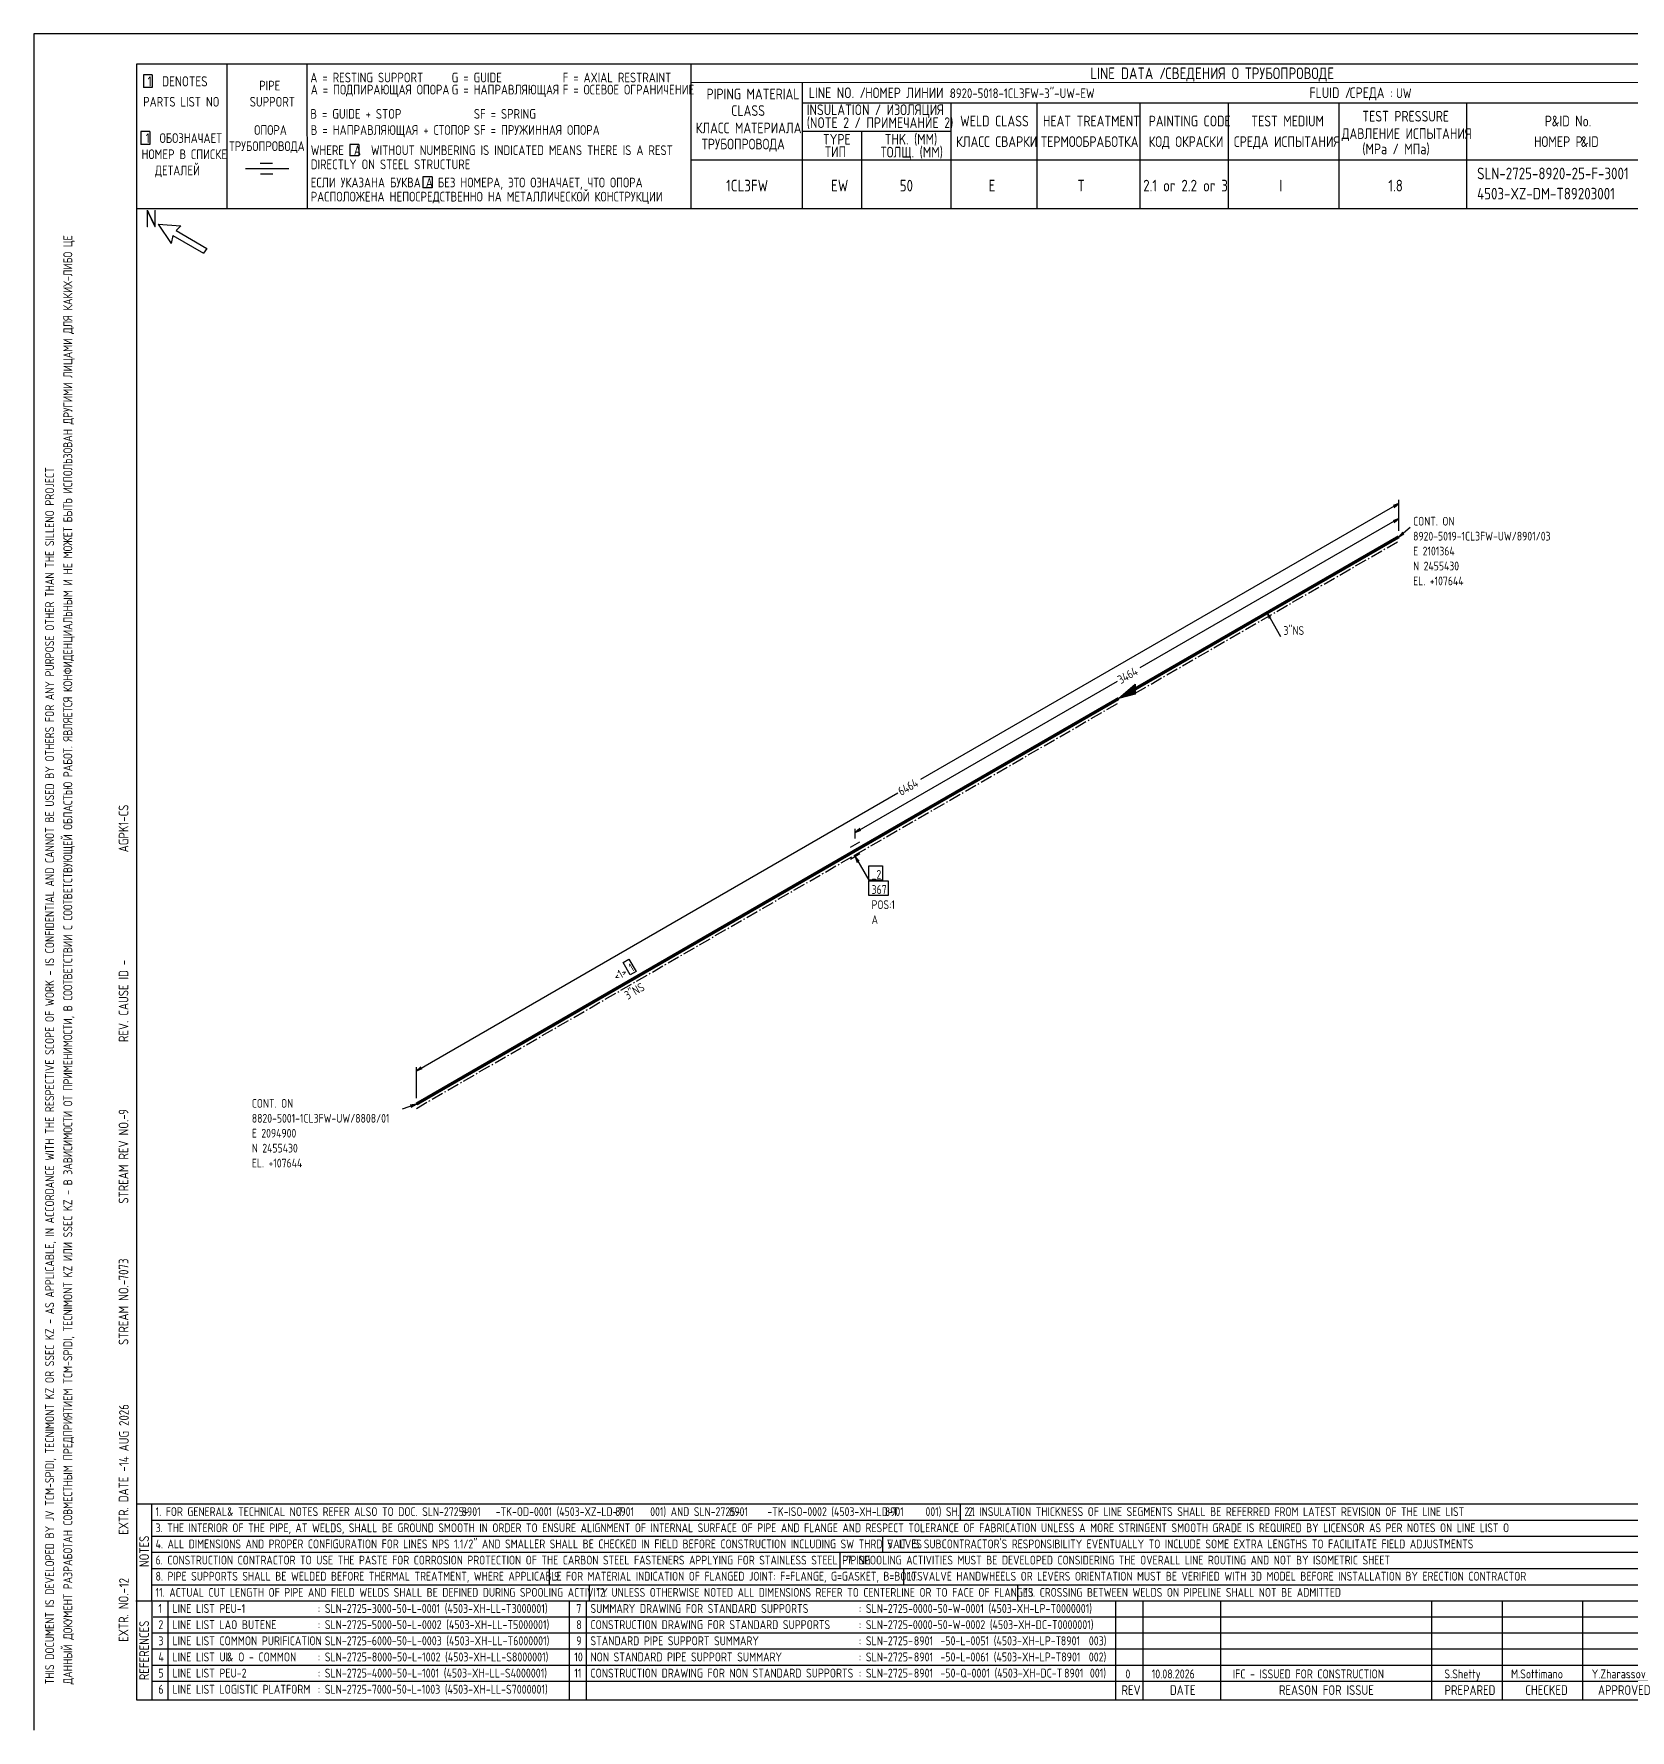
# Model space of a CAD drawing. Extents: x -1005 to 594, y -998 to 420.
# Drawn here: x 0 to 395.3, y 0 to 420 of the extents above; entities that cross this region are included whole.
import ezdxf

# ---------------------------------------------------------------- set-up
doc = ezdxf.new("R2010")
doc.units = 0
doc.linetypes.add('GT111', pattern=[4.5, 3, -0.6, 0.3, -0.6])
doc.styles.add('TTFN17', font='GOST type A')

msp = doc.modelspace()

# ---------------------------------------------------------------- linework, layer by layer
at = {"layer": 'GT_1', "flags": 128}
for points in [[(0, 420), (0, 0)], [(594, 420), (0, 420)], [(589.1, 412.5), (25.4, 412.5)], [(25.4, 412.5), (25.4, 7.5)], [(47.8, 412.5), (47.8, 376.7)], [(67.6, 412.5), (67.7, 376.7)], [(162.7, 412.5), (162.7, 376.7)], [(29.3, 409.9), (27.1, 409.9)], [(27.1, 409.9), (27.1, 406.7)], [(29.3, 409.9), (29.3, 406.7)], [(589.1, 408), (162.7, 407.9)], [(190.3, 407.8), (190.3, 376.7)], [(29.3, 406.7), (27.1, 406.7)], [(190.3, 402.9), (402.7, 402.9)], [(227.1, 402.9), (227.1, 376.7)], [(248.4, 402.9), (248.4, 376.8)], [(273.9, 402.9), (273.9, 376.7)], [(295.8, 402.9), (295.8, 376.7)], [(323.2, 402.9), (323.2, 376.7)], [(354.8, 402.9), (354.8, 376.8)], [(28.7, 395.8), (26.5, 395.8)], [(26.5, 395.8), (26.5, 392.6)], [(28.7, 395.8), (28.7, 392.6)], [(227.1, 395.8), (190.3, 395.8)], [(205, 395.8), (205, 376.7)], [(28.7, 392.6), (26.5, 392.6)], [(80.5, 392.6), (78.2, 392.6)], [(78.2, 392.6), (78.2, 389.8)], [(80.5, 392.6), (80.5, 389.8)], [(63.1, 386.6), (52.4, 386.6)], [(59.1, 387.9), (56, 387.9)], [(80.5, 389.8), (78.2, 389.8)], [(230.2, 388.7), (162.7, 388.7)], [(402.7, 388.7), (226.9, 388.7)], [(59.2, 385.3), (56.1, 385.3)], [(98.6, 384.6), (96.3, 384.6)], [(96.3, 384.6), (96.3, 381.9)], [(98.6, 384.6), (98.6, 381.9)], [(98.6, 381.9), (96.3, 381.9)], [(402.7, 376.7), (25.4, 376.7)], [(30.8, 372.9), (34, 368.1)], [(30.8, 372.9), (36.4, 372.5)], [(34.4, 370.1), (34, 368.1)], [(34.4, 370.1), (42, 365.7)], [(36.4, 372.5), (35.2, 371.3)], [(35.2, 371.3), (42.8, 366.9)], [(42.8, 366.9), (42, 365.7)], [(338.02, 303.73), (219.6, 235.4)], [(336.9, 302.75), (338.02, 303.73), (336.6, 303.2)], [(338.02, 296.98), (338.02, 304.62)], [(338.02, 299.98), (273.9, 263)], [(336.9, 299), (338.02, 299.98), (336.6, 299.45)], [(338.02, 296.98), (338.02, 300.88)], [(338.02, 295.48), (340.88, 297.88)], [(339, 296.6), (338.02, 295.48), (339.3, 296.23)], [(306.38, 275.52), (305.4, 276.65), (305.93, 275.23)], [(305.4, 276.65), (308.77, 270.8)], [(203.4, 222.28), (268.35, 259.77)], [(272.77, 257.82), (272.77, 256.48), (268.65, 255.43), (272.77, 259.02), (272.77, 256.62), (269.02, 255.65), (272.77, 258.95), (272.77, 256.85), (269.48, 255.88), (272.77, 258.73), (272.77, 257), (269.85, 256.18), (272.77, 258.57), (272.77, 257.15), (270.23, 256.32), (272.77, 258.43), (272.77, 257.3), (270.68, 256.62), (272.77, 258.27), (272.77, 257.52), (270.98, 256.77), (272.77, 258.05), (272.77, 257.68), (271.43, 257.07), (272.77, 257.9), (272.77, 257.82), (268.65, 255.43)], [(94.72, 163.25), (213.97, 232.1)], [(204.53, 223.25), (203.4, 222.28), (204.82, 222.8)], [(203.4, 220.78), (203.4, 223.18)], [(202.2, 218.6), (204.53, 219.95)], [(204.53, 216.95), (202.2, 215.6)], [(204.38, 215.15), (203.4, 216.28), (203.93, 214.85)], [(203.4, 216.28), (206.78, 210.43)], [(206.78, 214.03), (210.15, 214.03), (210.15, 210.43), (206.78, 210.43), (206.78, 214.03)], [(206.78, 210.28), (211.57, 210.28), (211.57, 206.68), (206.78, 206.68), (206.78, 210.28)], [(145.95, 190.03), (147.38, 190.93), (149.18, 187.85), (147.68, 187.03), (145.95, 190.03)], [(95.85, 164.22), (94.72, 163.25), (96.15, 163.78)], [(94.72, 156.5), (94.72, 164.15)], [(94.72, 155), (91.2, 153.72)], [(93.45, 154.25), (94.72, 155), (93.22, 154.78)], [(25.3, 56), (402.7, 56)], [(29.1, 56), (29.2, 7.5)], [(229.4, 56), (229.4, 52)], [(29.1, 52), (402.7, 52)], [(29.1, 48), (402.7, 48)], [(210.2, 48), (210.2, 44)], [(402.7, 44), (29.1, 44)], [(199.6, 44), (199.6, 40)], [(29.2, 40), (402.7, 40)], [(127.6, 40), (127.6, 36)], [(215.4, 40), (215.4, 36)], [(29.1, 36), (402.7, 36)], [(137.5, 36), (137.5, 32)], [(243.6, 36), (243.6, 32)], [(25.2, 32), (402.7, 32)], [(33.2, 32), (33.2, 7.6)], [(132.6, 32), (132.6, 7.6)], [(136.8, 32), (136.8, 7.6)], [(267.9, 32), (267.9, 7.5)], [(274.6, 32), (274.6, 7.5)], [(293.9, 32), (293.9, 7.5)], [(346.1, 32), (346.1, 7.5)], [(363.6, 32), (363.6, 7.5)], [(383.5, 32), (383.5, 7.5)], [(402.7, 28), (29.5, 28)], [(402.7, 24), (29.1, 24)], [(402.7, 20), (29.1, 20)], [(402.7, 16), (29.1, 16)], [(402.7, 12), (29.2, 12)], [(25.4, 7.5), (589.1, 7.5)], [(0, 0), (0, 0)]]:
    msp.add_lwpolyline(points, dxfattribs=at)
at = {"layer": 'GT_1', "const_width": 0.8, "flags": 128}
for points in [[(338.02, 295.48), (272.77, 257.82)], [(268.65, 255.43), (203.4, 217.78)], [(203.4, 217.78), (94.72, 155)]]:
    msp.add_lwpolyline(points, dxfattribs=at)
at = {"layer": 'GT_1', "linetype": 'GT111', "flags": 128}
for points in [[(272.77, 256.77), (338.02, 294.43)], [(203.4, 216.72), (268.65, 254.38)], [(94.72, 153.95), (203.4, 216.72)]]:
    msp.add_lwpolyline(points, dxfattribs=at)

# ---------------------------------------------------------------- texts
at = {"layer": 'GT_1', "style": 'TTFN17'}
for s, height, p in [('LINE DATA /', 2.8875, (261.63, 408.8)), ('СВЕДЕНИЯ О ТРУБОПРОВОДЕ', 2.8875, (280.23, 408.8)), (' 1  DENOTES', 2.5025, (26.88, 407)), (' PIPE', 2.406, (54.56, 406)), ('A = RESTING SUPPORT', 2.4062, (68.46, 408)), ('A = ПОДПИРАЮЩАЯ ОПОРА', 2.4062, (68.56, 405)), ('G = GUIDE', 2.406, (103.46, 408)), ('G = НАПРАВЛЯЮЩАЯ', 2.4062, (103.46, 405)), ('F = AXIAL RESTRAINT', 2.4062, (130.96, 408)), ('F = ОСЕВОЕ ОГРАНИЧЕНИЕ', 2.4062, (130.96, 405)), ('PARTS LIST NO', 2.4062, (27.06, 402)), ('SUPPORT', 2.406, (53.46, 402)), ('PIPING MATERIAL', 2.6469, (166.6, 403.8)), ('LINE NO. /', 2.647, (191.9, 404.1)), ('НОМЕР ЛИНИИ :', 2.5987, (205.89, 404.1)), ('8920-5018-1CL3FW-3"-UW-EW', 2.4062, (226.86, 404.1)), ('FLUID /', 2.647, (315.9, 404.1)), ('СРЕДА :', 2.647, (325.9, 404.1)), ('UW', 2.406, (337.36, 404.1)), ('B = GUIDE + STOP', 2.4062, (68.46, 399)), ('SF = SPRING', 2.4062, (108.96, 399)), ('CLASS', 2.647, (172.7, 399.7)), ('(NOTE 2 / ПРИМЕЧАНИЕ 2)', 2.6469, (191.4, 396.7)), ('INSULATION / ИЗОЛЯЦИЯ', 2.6469, (191.4, 399.9)), ('WELD CLASS', 2.647, (229.4, 397.1)), ('HEAT TREATMENT', 2.6469, (249.9, 397.1)), ('PAINTING CODE', 2.6469, (276.1, 397.1)), ('TEST MEDIUM', 2.6469, (301.5, 397.1)), ('TEST PRESSURE', 2.6469, (329, 398.3)), ('P', 2.65, (374.2, 397.1)), ('&ID No.', 2.647, (375.91, 397.1)), (' 1  ОБОЗНАЧАЕТ', 2.4062, (26.46, 393)), ('ОПОРА', 2.406, (54.56, 395)), ('B = НАПРАВЛЯЮЩАЯ + СТОПОР', 2.4062, (68.56, 395)), ('SF = ПРУЖИННАЯ ОПОРА', 2.4062, (108.96, 395)), ('КЛАСС МАТЕРИАЛА', 2.6469, (163.9, 395.4)), ('TYPE', 2.647, (195.4, 392.6)), ('THK. (MM)', 2.647, (210.7, 392.6)), ('ДАВЛЕНИЕ ИСПЫТАНИЯ', 2.6469, (323.9, 394)), ('НОМЕР В СПИСКЕ', 2.4062, (26.66, 389)), ('ТРУБОПРОВОДА', 2.4062, (48.36, 391)), ('WHERE  A  WITHOUT NUMBERING IS INDICATED MEANS THERE IS A REST', 2.4062, (68.56, 390)), ('ТРУБОПРОВОДА', 2.6469, (165.4, 391.4)), ('ТИП', 2.647, (195.9, 389.5)), ('ТОЛЩ. (ММ)', 2.647, (209.7, 389.4)), ('КЛАСС СВАРКИ', 2.6469, (228.4, 392)), ('ТЕРМООБРАБОТКА', 2.6469, (249.4, 392)), ('КОД ОКРАСКИ', 2.6469, (276.1, 392)), ('СРЕДА ИСПЫТАНИЯ', 2.6469, (297.2, 392)), ('(MPa / МПа)', 2.6469, (329, 390.2)), ('НОМЕР P', 2.647, (371.5, 392)), ('&ID', 2.647, (383.1, 392)), ('ДЕТАЛЕЙ', 2.406, (29.96, 385)), ('DIRECTLY ON STEEL STRUCTURE', 2.4062, (68.56, 386.5)), ('SLN-2725-8920-25-F-3001', 2.8875, (357.43, 384)), ('ЕСЛИ УКАЗАНА БУКВА A БЕЗ НОМЕРА, ЭТО ОЗНАЧАЕТ, ЧТО ОПОРА', 2.4062, (68.56, 382)), ('1CL3FW', 2.888, (171.43, 381)), ('EW', 2.888, (197.43, 381)), ('50', 2.888, (214.43, 381)), ('E', 2.89, (236.43, 381)), ('T', 2.89, (258.43, 381)), ('2.1 or 2.2 or 3', 2.8875, (274.73, 381)), ('I', 2.89, (308.43, 381)), ('1.8', 2.888, (335.43, 381)), ('РАСПОЛОЖЕНА НЕПОСРЕДСТВЕННО НА МЕТАЛЛИЧЕСКОЙ КОНСТРУКЦИИ', 2.4062, (68.56, 378.5)), ('4503-XZ-DM-T89203001', 2.8875, (357.43, 379)), ('N', 4.33, (27.55, 372.1)), ('CONT. ON', 2.166, (341.57, 298.25)), ('8920-5019-1CL3FW-UW/8901/03', 2.1656, (341.57, 294.55)), ('E 2101364', 2.166, (341.57, 290.86)), ('N 2455430', 2.166, (341.57, 287.16)), ('EL. +107644', 2.1656, (341.57, 283.46)), ('3"NS', 2.166, (309.48, 271.18)), ('_2', 2.166, (207.47, 210.8)), ('367', 2.166, (207.47, 207.05)), ('A', 2.17, (207.47, 199.6)), ('POS:1', 2.166, (207.47, 203.3)), ('CONT. ON', 2.166, (53.96, 154.1)), ('8820-5001-1CL3FW-UW/8808/01', 2.1656, (53.96, 150.4)), ('E 2094900', 2.166, (53.96, 146.71)), ('N 2455430', 2.166, (53.96, 143.01)), ('EL. +107644', 2.1656, (53.96, 139.31)), ('1. FOR GENERAL', 2.1849, (30.13, 53)), ('& TECHNICAL NOTES REFER ALSO TO DOC. SLN-2725-      -TK-OD-0001 (4503-XZ-LD-T      001) AND SLN-2725-      -TK-ISO-0002 (4503-XH-LD-T      001) SH. 2.1', 2.18487, (47.87, 53)), ('8901', 2.185, (105.93, 53)), ('8901', 2.185, (143.93, 53)), ('8901', 2.185, (172.13, 53)), ('8901', 2.185, (210.73, 53)), ('2. INSULATION THICKNESS OF LINE SEGMENTS SHALL BE REFERRED FROM LATEST REVISION OF THE LINE LIST', 2.1849, (231.33, 53)), ('3. THE INTERIOR OF THE PIPE, AT WELDS, SHALL BE GROUND SMOOTH IN ORDER TO ENSURE ALIGNMENT OF INTERNAL SURFACE OF PIPE AND FLANGE AND RESPECT TOLERANCE OF FABRICATION UNLESS A MORE STRINGENT SMOOTH GRADE IS REQUIRED BY LICENSOR AS PER NOTES ON LINE LIST O', 2.18487, (30.13, 49)), ('4. ALL DIMENSIONS AND PROPER CONFIGURATION FOR LINES NPS 1.1/2" AND SMALLER SHALL BE CHECKED IN FIELD BEFORE CONSTRUCTION INCLUDING SW THRD VALVES', 2.18487, (30.13, 45)), ("5. IT IS SUBCONTRACTOR'S RESPONSIBILITY EVENTUALLY TO INCLUDE SOME EXTRA LENGTHS TO FACILITATE FIELD ADJUSTMENTS", 2.18487, (211.33, 45)), ('6. CONSTRUCTION CONTRACTOR TO USE THE PASTE FOR CORROSION PROTECTION OF THE CARBON STEEL FASTENERS APPLYING FOR STAINLESS STEEL PIPING', 2.18487, (30.13, 41)), ('7. SPOOLING ACTIVITIES MUST BE DEVELOPED CONSIDERING THE OVERALL LINE ROUTING AND NOT BY ISOMETRIC SHEET', 2.18487, (201.33, 41)), ('8. PIPE SUPPORTS SHALL BE WELDED BEFORE THERMAL TREATMENT, WHERE APPLICABLE', 2.1849, (30.13, 37)), ('9. FOR MATERIAL INDICATION OF FLANGED JOINT: F=FLANGE, G=GASKET, B=BOLTS', 2.1849, (128.83, 37)), ('10. VALVE HANDWHEELS OR LEVERS ORIENTATION MUST BE VERIFIED WITH 3D MODEL BEFORE INSTALLATION BY ERECTION CONTRACTOR', 2.18487, (216.33, 37)), ('11. ACTUAL CUT LENGTH OF PIPE AND FIELD WELDS SHALL BE DEFINED DURING SPOOLING ACTIVITY', 2.1849, (30.13, 33)), ('12. UNLESS OTHERWISE NOTED ALL DIMENSIONS REFER TO CENTERLINE OR TO FACE OF FLANGES', 2.1849, (139.33, 33)), ('13. CROSSING BETWEEN WELDS ON PIPELINE SHALL NOT BE ADMITTED', 2.1849, (245.33, 33)), ('1', 2.21, (30.83, 29)), ('LINE LIST PEU-1', 2.2138, (34.33, 29)), (': SLN-2725-3000-50-L-0001 (4503-XH-LL-T3000001)', 2.2138, (70.33, 29)), ('7', 2.21, (134.33, 29)), ('SUMMARY DRAWING FOR STANDARD SUPPORTS', 2.2138, (137.83, 29)), (': SLN-2725-0000-50-W-0001 (4503-XH-LP-T0000001)', 2.2138, (204.33, 29)), ('2', 2.21, (30.83, 25)), ('LINE LIST LAO BUTENE', 2.2138, (34.33, 25)), (': SLN-2725-5000-50-L-0002 (4503-XH-LL-T5000001)', 2.2138, (70.33, 25)), ('8', 2.21, (134.33, 25)), ('CONSTRUCTION DRAWING FOR STANDARD SUPPORTS', 2.2138, (137.83, 25)), (': SLN-2725-0000-50-W-0002 (4503-XH-DC-T0000001)', 2.2138, (204.33, 25)), ('3', 2.21, (30.83, 21)), ('LINE LIST COMMON PURIFICATION', 2.2138, (34.33, 21)), (': SLN-2725-6000-50-L-0003 (4503-XH-LL-T6000001)', 2.2138, (70.33, 21)), ('9', 2.21, (134.33, 21)), ('STANDARD PIPE SUPPORT SUMMARY', 2.2138, (137.83, 21)), (': SLN-2725-      -50-L-0051 (4503-XH-LP-T      003)', 2.2138, (204.33, 21)), ('8901', 2.214, (217.93, 21)), ('8901', 2.214, (254.33, 21)), ('4', 2.21, (30.83, 17)), ('LINE LIST UI', 2.2138, (34.33, 17)), ('& O - COMMON', 2.2138, (47.85, 17)), (': SLN-2725-8000-50-L-1002 (4503-XH-LL-S8000001)', 2.2138, (70.33, 17)), ('10', 2.214, (133.83, 17)), ('NON STANDARD PIPE SUPPORT SUMMARY', 2.2138, (137.83, 17)), (': SLN-2725-      -50-L-0061 (4503-XH-LP-T      002)', 2.2138, (204.33, 17)), ('8901', 2.214, (217.93, 17)), ('8901', 2.214, (254.43, 17)), ('5', 2.21, (30.83, 13)), ('LINE LIST PEU-2', 2.2138, (34.33, 13)), (': SLN-2725-4000-50-L-1001 (4503-XH-LL-S4000001)', 2.2138, (70.33, 13)), ('11', 2.214, (133.83, 13)), ('CONSTRUCTION DRAWING FOR NON STANDARD SUPPORTS', 2.2138, (137.83, 13)), (': SLN-2725-      -50-Q-0001 (4503-XH-DC-T      001)', 2.2138, (204.33, 13)), ('8901', 2.214, (217.93, 13)), ('8901', 2.214, (255.13, 13)), ('0', 2.21, (270.33, 12.8)), ('10.08.2026', 2.214, (276.83, 12.8)), ('IFC - ISSUED FOR CONSTRUCTION', 2.2138, (296.93, 12.8)), ('S.Shetty', 2.214, (349.33, 12.8)), ('M.Sottimano', 2.2138, (365.83, 12.8)), ('Y.Zharassov', 2.2138, (385.83, 12.8)), ('6', 2.21, (30.83, 9)), ('LINE LIST LOGISTIC PLATFORM', 2.2138, (34.33, 9)), (': SLN-2725-7000-50-L-1003 (4503-XH-LL-S7000001)', 2.2138, (70.33, 9)), ('REV', 2.406, (269.36, 8.7)), ('DATE', 2.406, (281.36, 8.7)), ('REASON FOR ISSUE', 2.4062, (308.36, 8.7)), ('PREPARED', 2.406, (349.36, 8.7)), ('CHECKED', 2.406, (369.36, 8.7)), ('APPROVED', 2.406, (387.36, 8.7))]:
    msp.add_text(s, height=height, dxfattribs=at).set_placement(p)
for s, height, rotation, p in [('ДАННЫЙ ДОКУМЕНТ РАЗРАБОТАН СОВМЕСТНЫМ ПРЕДПРИЯТИЕМ TCM-SPIDI, TECNIMONT KZ ИЛИ SSEC KZ - В ЗАВИСИМОСТИ ОТ ПРИМЕНИМОСТИ, В СООТВЕТСТВИИ С СООТВЕТСТВУЮЩЕЙ ОБЛАСТЬЮ РАБОТ. ЯВЛЯЕТСЯ КОНФИДЕНЦИАЛЬНЫМ И НЕ МОЖЕТ БЫТЬ ИСПОЛЬЗОВАН ДРУГИМИ ЛИЦАМИ ДЛЯ КАКИХ-ЛИБО ЦЕ', 2.21375, 90, (9.5, 11.33)), ('THIS DOCUMENT IS DEVELOPED BY JV TCM-SPIDI, TECNIMONT KZ OR SSEC KZ - AS APPLICABLE, IN ACCORDANCE WITH THE RESPECTIVE SCOPE OF WORK - IS CONFIDENTIAL AND CANNOT BE USED BY OTHERS FOR ANY PURPOSE OTHER THAN THE SILLENO PROJECT', 2.21375, 90, (5, 11.33)), ('3464', 2.166, 30, (269.2, 258.95)), ('6464', 2.166, 30, (214.79, 231.28)), ('AGPK1-CS', 2.406, 90, (23.4, 217.36)), ('REV. CAUSE ID -', 2.4062, 90, (23.4, 170.36)), ('1', 2.17, 30, (148.12, 187.65)), ('<1>', 2.166, 30, (144.34, 185.47)), ('3"NS', 2.166, 30, (147.05, 180.78)), ('9', 2.41, 90, (23.4, 152.36)), ('STREAM REV NO.-', 2.4062, 90, (23.4, 130.36)), ('7073', 2.406, 90, (23.4, 111.36)), ('STREAM NO.-', 2.4062, 90, (23.4, 95.36)), ('14 AUG 2026', 2.4062, 90, (23.5, 65.36)), ('EXTR. DATE -', 2.4062, 90, (23.4, 48.36)), ('NOTES', 2.406, 90, (28.5, 40.36)), ('EXTR. NO.-', 2.406, 90, (23.4, 21.86)), ('12', 2.406, 90, (23.5, 35.36)), ('REFERENCES', 2.406, 90, (28.5, 12.36))]:
    msp.add_text(s, height=height, rotation=rotation, dxfattribs=at).set_placement(p)

doc.saveas('drawing.dxf')
